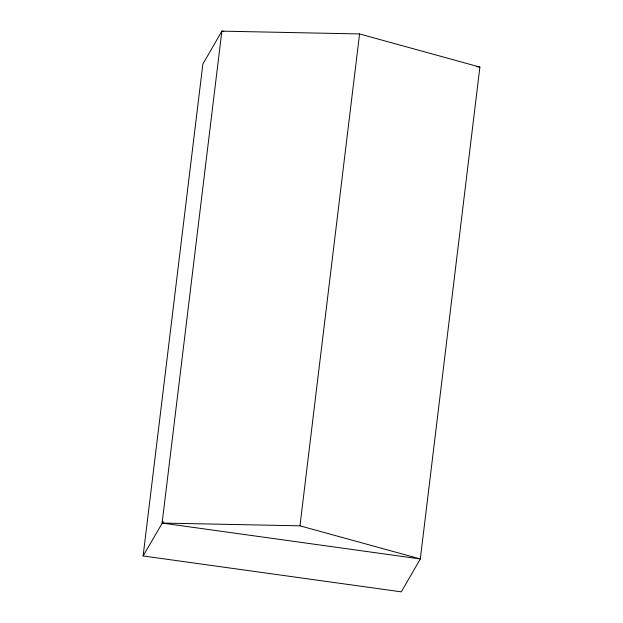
<?xml version="1.0" encoding="UTF-8"?>
<svg xmlns="http://www.w3.org/2000/svg" width="623" height="623" viewBox="0 0 623 623"><rect width="100%" height="100%" fill="white"/><g stroke="black" fill="none" stroke-linecap="round" stroke-linejoin="round"><path stroke-width="0.93" d="M143.111 555.957L202.864 64.06L221.866 31.15L359.557 33.938L479.889 67.089L420.315 558.956L401.321 591.85L143.111 555.957L163.218 521.467M162.105 523.063L299.975 525.828L420.315 558.956L162.105 523.063L221.866 31.15L223.782 31.438M299.975 525.828L359.557 33.938M477 66.684L479.889 67.089"/></g></svg>
